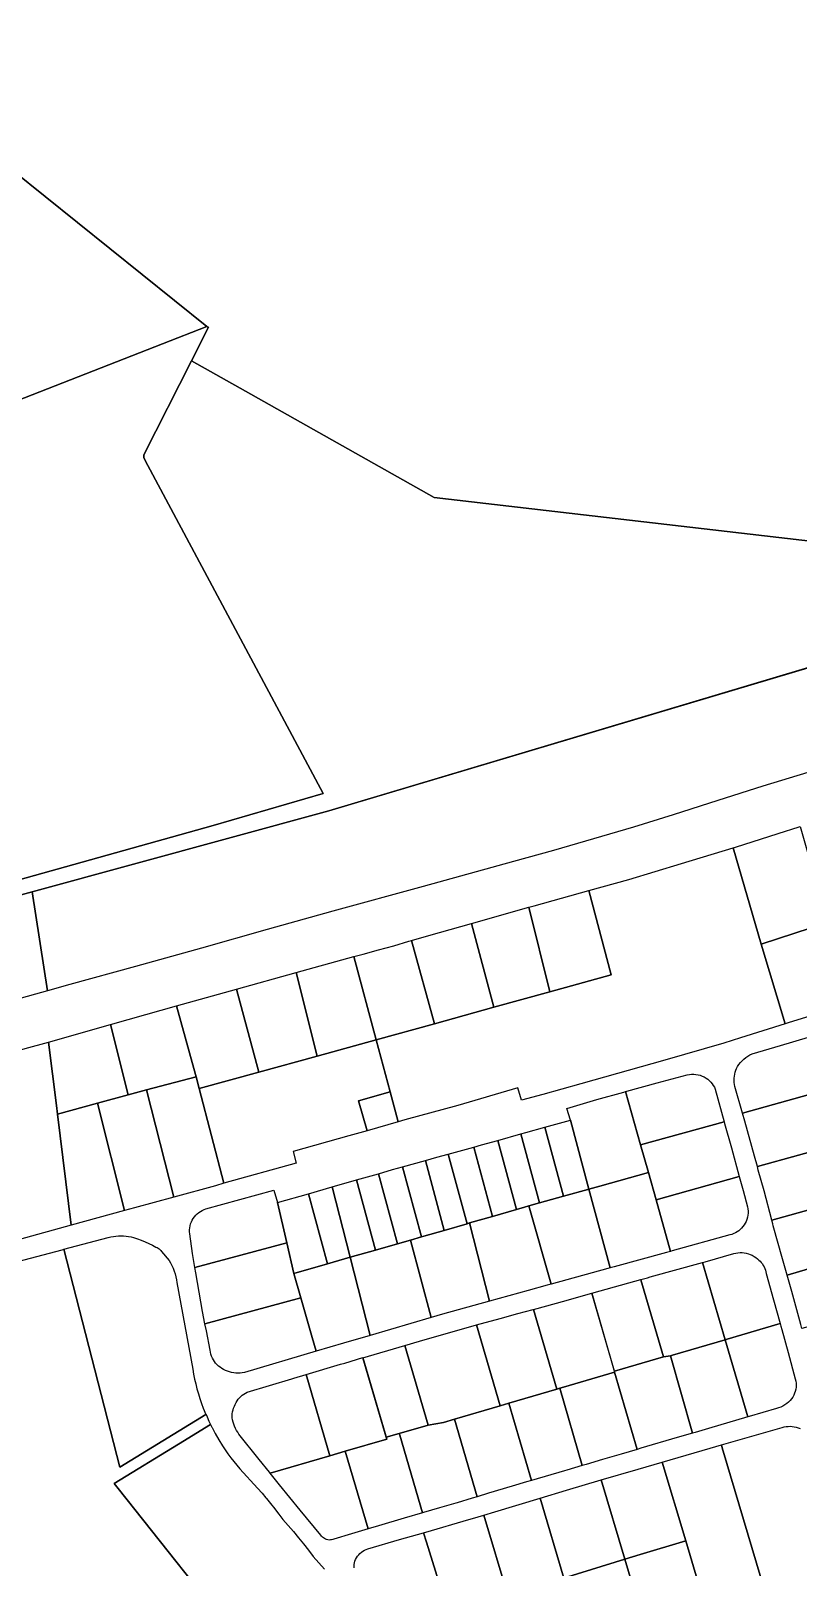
# Model space of a CAD drawing. Header units: metres. Extents: x 3 to 1005126, y 39 to 4383651.
# Drawn here: x 489110 to 489424, y 4357389 to 4358018 of the extents above; entities that cross this region are included whole.
import ezdxf

# ---------------------------------------------------------------- set-up
doc = ezdxf.new("R2010")
doc.units = ezdxf.units.M
doc.header["$MEASUREMENT"] = 0
doc.layers.add('TM_Llucmajor', color=7, linetype='Continuous')

msp = doc.modelspace()

# ---------------------------------------------------------------- linework, layer by layer
at = {"layer": 'TM_Llucmajor', "linetype": 'Continuous', "flags": 128}
for points in [[(489594.49, 4358020.4), (489607.33, 4358005.41), (489730.68, 4357861.25), (489727.95, 4357860.51), (489698.51, 4357849.36), (489579.26, 4357804.2), (489563.78, 4357799.57), (489550.99, 4357795.74), (489549.41, 4357795.27), (489549.35, 4357795.28), (489548.73, 4357795.35), (489545.3, 4357795.74), (489275.05, 4357827.04), (489197.9, 4357870.55), (489175.81, 4357883.06), (489182.69, 4357896.68), (489182.79, 4357896.87), (489182.56, 4357896.78), (489182.15, 4357897.06), (489182.15, 4357897.06), (489049.69, 4358003.49)], [(489049.69, 4358003.49), (489182.15, 4357897.06), (489163.9, 4357889.92), (488941.8, 4357803.06)], [(488941.8, 4357803.06), (489163.9, 4357889.92), (489182.15, 4357897.06), (489182.56, 4357896.78), (489182.79, 4357896.87), (489175.81, 4357883.06), (489156.32, 4357844.52), (489156.34, 4357843.49), (489156.91, 4357842.17), (489229.74, 4357705.96), (489184.67, 4357692.8), (489097.96, 4357668.55)], [(489434.82, 4357584.48), (489401.17, 4357575.07), (489401.17, 4357575.07), (489398.04, 4357586.01), (489397.88, 4357586.83), (489397.78, 4357587.66), (489397.75, 4357588.5), (489397.77, 4357589.34), (489397.85, 4357590.17), (489397.99, 4357591), (489398.18, 4357591.81), (489398.45, 4357592.61), (489398.77, 4357593.4), (489399.14, 4357594.15), (489399.71, 4357594.97), (489400.33, 4357595.77), (489401.02, 4357596.51), (489401.75, 4357597.21), (489402.54, 4357597.84), (489403.36, 4357598.45), (489404.22, 4357598.97), (489405.12, 4357599.43), (489416.77, 4357602.77), (489428.2, 4357606.22)], [(489086.58, 4357509.57), (489122.86, 4357519.2), (489123.63, 4357519.4), (489146.48, 4357430.15), (489181.7, 4357451.78), (489181.75, 4357451.67), (489182.18, 4357450.72), (489182.95, 4357449.04), (489183.62, 4357447.67), (489170.44, 4357439.58), (489144.19, 4357423.46), (489145.76, 4357421.49), (489196.74, 4357357.28)], [(489196.74, 4357357.28), (489145.76, 4357421.49), (489145.76, 4357421.49), (489144.19, 4357423.46), (489170.44, 4357439.58), (489183.62, 4357447.67), (489184.14, 4357446.6), (489184.22, 4357446.44), (489185.56, 4357443.89), (489186.97, 4357441.36), (489188.45, 4357438.87), (489189.55, 4357437.24), (489190.67, 4357435.63), (489191.86, 4357434.06), (489193.07, 4357432.52), (489194.35, 4357431.02), (489195.65, 4357429.53), (489202.87, 4357421.57), (489204.67, 4357419.49), (489206.18, 4357417.67), (489206.43, 4357417.37), (489208.17, 4357415.24), (489209.87, 4357413.1), (489211.41, 4357411.11), (489211.56, 4357410.92), (489213.22, 4357408.72), (489215.36, 4357406.27), (489217.47, 4357403.8), (489219.57, 4357401.29), (489221.62, 4357398.76), (489223.65, 4357396.2), (489225.63, 4357393.62), (489227.92, 4357391.04), (489230.15, 4357388.44)], [(489410.38, 4357379.45), (489392.9, 4357438.06), (489392.54, 4357439.29), (489417.38, 4357446.39), (489418.18, 4357446.62), (489419.01, 4357446.77), (489419.84, 4357446.85), (489420.68, 4357446.89), (489421.51, 4357446.84), (489422.34, 4357446.72), (489423.16, 4357446.54), (489423.96, 4357446.29), (489424.74, 4357445.98)], [(489242.42, 4357388.94), (489242.37, 4357389.64), (489242.4, 4357390.34), (489242.47, 4357391.06), (489242.62, 4357391.74), (489242.93, 4357392.44), (489243.3, 4357393.1), (489243.72, 4357393.72), (489244.2, 4357394.3), (489244.73, 4357394.84), (489245.3, 4357395.34), (489245.92, 4357395.79), (489246.56, 4357396.17), (489247.25, 4357396.5), (489247.95, 4357396.77), (489260.96, 4357400.5), (489270.68, 4357403.32), (489271.87, 4357399.53), (489281.23, 4357369.54)]]:
    msp.add_lwpolyline(points, dxfattribs=at)
for points in [[(489197.9, 4357870.55), (489275.05, 4357827.04), (489545.3, 4357795.74), (489548.73, 4357795.35), (489549.35, 4357795.28), (489549.41, 4357795.27), (489550.99, 4357795.74), (489551.48, 4357795.89), (489551.9, 4357794.45), (489231.99, 4357698.77), (489110.6, 4357665.63), (489099.22, 4357662.52), (489098.12, 4357667.8), (489097.96, 4357668.55), (489184.67, 4357692.8), (489229.74, 4357705.96), (489156.91, 4357842.17), (489156.34, 4357843.49), (489156.32, 4357844.52), (489175.81, 4357883.06), (489197.9, 4357870.55)], [(489441.68, 4357718.8), (489427.91, 4357714.58), (489409.51, 4357708.86), (489391.15, 4357703.04), (489372.81, 4357697.15), (489356.55, 4357692.2), (489340.25, 4357687.36), (489323.92, 4357682.65), (489307.55, 4357678.04), (489270.61, 4357667.88), (489233.67, 4357657.77), (489206.77, 4357650.21), (489179.87, 4357642.67), (489152.96, 4357635.16), (489126.03, 4357627.69), (489116.85, 4357625.13), (489110.6, 4357665.63), (489231.99, 4357698.77), (489429.42, 4357757.82), (489429.64, 4357757.11), (489441.63, 4357718.95), (489441.68, 4357718.8)], [(489408.86, 4357644.2), (489397.33, 4357683.7), (489397.76, 4357683.83), (489398.32, 4357684.01), (489419.25, 4357690.6), (489420.93, 4357691.14), (489424.84, 4357692.4), (489435.95, 4357653.18), (489408.86, 4357644.2)], [(489257.1, 4357583.76), (489251.36, 4357605.11), (489275.15, 4357611.67), (489299.53, 4357618.41), (489322.41, 4357624.72), (489347.5, 4357631.65), (489338.29, 4357666.21), (489354.63, 4357670.79), (489376.22, 4357677.23), (489397.33, 4357683.7), (489408.86, 4357644.2), (489418.66, 4357611.63), (489400.4, 4357605.9), (489393.5, 4357603.7), (489369.4, 4357596.74), (489335.01, 4357587.13), (489319.52, 4357582.74), (489310.85, 4357580.38), (489309.31, 4357585.41), (489284.8, 4357578.26), (489263.05, 4357572.29), (489260.39, 4357571.53), (489257.1, 4357583.76)], [(489116.85, 4357625.13), (489087.83, 4357617.06), (489067.67, 4357611.46), (489061.74, 4357652.29), (489110.6, 4357665.63), (489116.85, 4357625.13)], [(489313.76, 4357659.34), (489315.94, 4357659.95), (489338.29, 4357666.21), (489347.5, 4357631.65), (489322.41, 4357624.72), (489313.76, 4357659.34)], [(489299.53, 4357618.41), (489290.4, 4357652.77), (489313.76, 4357659.34), (489322.41, 4357624.72), (489299.53, 4357618.41)], [(489275.15, 4357611.67), (489265.83, 4357645.73), (489271.01, 4357647.22), (489277.23, 4357649.07), (489290.4, 4357652.77), (489299.53, 4357618.41), (489275.15, 4357611.67)], [(489418.66, 4357611.63), (489408.86, 4357644.2), (489435.95, 4357653.18), (489445.38, 4357619.91), (489443.81, 4357619.43), (489420.24, 4357612.13), (489419.43, 4357611.87), (489418.66, 4357611.63)], [(489242.21, 4357639.17), (489246.02, 4357640.17), (489252.28, 4357641.88), (489258.54, 4357643.63), (489264.77, 4357645.42), (489265.83, 4357645.73), (489275.15, 4357611.67), (489251.36, 4357605.11), (489242.21, 4357639.17)], [(489227.23, 4357598.45), (489218.57, 4357632.61), (489239.76, 4357638.51), (489242.21, 4357639.17), (489251.36, 4357605.11), (489227.23, 4357598.45)], [(489203.39, 4357591.86), (489194.26, 4357625.82), (489218.57, 4357632.61), (489227.23, 4357598.45), (489203.39, 4357591.86)], [(489177.66, 4357590.01), (489176.73, 4357593.38), (489169.68, 4357618.96), (489194.26, 4357625.82), (489203.39, 4357591.86), (489179, 4357585.13), (489177.66, 4357590.01)], [(489142.74, 4357611.38), (489157.19, 4357615.47), (489169.68, 4357618.96), (489176.73, 4357593.38), (489177.66, 4357590.01), (489157.45, 4357584.56), (489149.95, 4357582.54), (489142.74, 4357611.38)], [(489120.98, 4357574.73), (489120.55, 4357578.24), (489117.34, 4357604.19), (489142.74, 4357611.38), (489149.95, 4357582.54), (489137.42, 4357579.16), (489120.98, 4357574.73)], [(489077.09, 4357536), (489069.55, 4357590.61), (489088.33, 4357595.9), (489107.85, 4357601.5), (489117.34, 4357604.19), (489120.55, 4357578.24), (489120.98, 4357574.73), (489126.61, 4357529.2), (489081.76, 4357516.76), (489079.82, 4357516.22), (489068.76, 4357513.14), (489064.27, 4357532.53), (489077.09, 4357536)], [(489189.1, 4357546.36), (489179, 4357585.13), (489203.39, 4357591.86), (489227.23, 4357598.45), (489251.36, 4357605.11), (489257.1, 4357583.76), (489244.1, 4357580.15), (489247.64, 4357567.91), (489240.22, 4357565.8), (489217.37, 4357559.43), (489218.69, 4357554.57), (489189.1, 4357546.36)], [(489359.49, 4357562.17), (489353.35, 4357583.94), (489353.94, 4357584.11), (489366.27, 4357587.5), (489378.62, 4357590.81), (489379.5, 4357590.96), (489380.38, 4357591.04), (489381.28, 4357591.04), (489382.17, 4357590.96), (489383.04, 4357590.81), (489383.9, 4357590.58), (489384.74, 4357590.27), (489385.55, 4357589.9), (489386.28, 4357589.46), (489386.97, 4357588.96), (489387.61, 4357588.4), (489388.21, 4357587.79), (489388.76, 4357587.15), (489389.25, 4357586.44), (489389.69, 4357585.72), (489390.05, 4357584.94), (489393.72, 4357571.51), (489359.49, 4357562.17)], [(489168.53, 4357540.74), (489157.45, 4357584.56), (489177.66, 4357590.01), (489179, 4357585.13), (489189.1, 4357546.36), (489185.59, 4357545.39), (489168.53, 4357540.74)], [(489126.61, 4357529.2), (489120.98, 4357574.73), (489137.42, 4357579.16), (489148.4, 4357535.24), (489126.61, 4357529.2)], [(489148.4, 4357535.24), (489137.42, 4357579.16), (489149.95, 4357582.54), (489157.45, 4357584.56), (489168.53, 4357540.74), (489152.45, 4357536.36), (489148.4, 4357535.24)], [(489247.64, 4357567.91), (489244.1, 4357580.15), (489257.1, 4357583.76), (489260.39, 4357571.53), (489247.64, 4357567.91)], [(489330.78, 4357572.21), (489329.37, 4357577.02), (489341.63, 4357580.61), (489352.61, 4357583.72), (489353.35, 4357583.94), (489359.49, 4357562.17), (489362.71, 4357550.74), (489342.84, 4357545.26), (489338.39, 4357544.02), (489330.78, 4357572.21)], [(489407.26, 4357553.2), (489406.08, 4357557.52), (489402.12, 4357571.74), (489401.17, 4357575.07), (489434.82, 4357584.48), (489440.88, 4357562.57), (489407.26, 4357553.2)], [(489327.91, 4357541.08), (489320.29, 4357569.3), (489330.78, 4357572.21), (489338.39, 4357544.02), (489337.94, 4357543.88), (489327.91, 4357541.08)], [(489308.73, 4357535.69), (489301.1, 4357563.95), (489310.56, 4357566.59), (489318.18, 4357538.36), (489313.73, 4357537.12), (489311.98, 4357536.63), (489308.73, 4357535.69)], [(489310.56, 4357566.59), (489312.6, 4357567.16), (489320.29, 4357569.3), (489327.91, 4357541.08), (489318.18, 4357538.36), (489310.56, 4357566.59)], [(489362.71, 4357550.74), (489359.49, 4357562.17), (489393.72, 4357571.51), (489393.89, 4357570.89), (489396.65, 4357560.84), (489399.86, 4357549.12), (489365.86, 4357539.54), (489362.71, 4357550.74)], [(489288.55, 4357529.83), (489280.85, 4357558.32), (489291.24, 4357561.21), (489298.9, 4357532.83), (489289.57, 4357530.13), (489288.55, 4357529.83)], [(489298.9, 4357532.83), (489291.24, 4357561.21), (489294.42, 4357562.09), (489301.1, 4357563.95), (489308.73, 4357535.69), (489298.9, 4357532.83)], [(489413.18, 4357531.25), (489409.99, 4357543.25), (489407.66, 4357551.74), (489407.26, 4357553.2), (489440.88, 4357562.57), (489446.95, 4357540.65), (489413.18, 4357531.25)], [(489269.86, 4357524.43), (489262.12, 4357553.1), (489271.47, 4357555.71), (489279.19, 4357527.11), (489270.87, 4357524.7), (489269.86, 4357524.43)], [(489279.19, 4357527.11), (489271.47, 4357555.71), (489276.23, 4357557.03), (489280.85, 4357558.32), (489288.55, 4357529.83), (489279.19, 4357527.11)], [(489240.68, 4357516.07), (489233.32, 4357544.88), (489243.35, 4357547.76), (489251.1, 4357519.05), (489240.68, 4357516.07)], [(489243.35, 4357547.76), (489252.27, 4357550.31), (489260.03, 4357521.61), (489251.1, 4357519.05), (489243.35, 4357547.76)], [(489252.27, 4357550.31), (489258.05, 4357551.97), (489262.12, 4357553.1), (489269.86, 4357524.43), (489265.39, 4357523.15), (489260.03, 4357521.61), (489252.27, 4357550.31)], [(489347.09, 4357511.79), (489338.39, 4357544.02), (489342.84, 4357545.26), (489362.71, 4357550.74), (489365.86, 4357539.54), (489371.79, 4357518.5), (489370.04, 4357518.03), (489348.69, 4357512.23), (489347.09, 4357511.79)], [(489371.79, 4357518.5), (489365.86, 4357539.54), (489399.86, 4357549.12), (489401.41, 4357543.36), (489403.22, 4357536.73), (489403.37, 4357535.88), (489403.44, 4357535.02), (489403.44, 4357534.16), (489403.35, 4357533.29), (489403.18, 4357532.44), (489402.94, 4357531.61), (489402.64, 4357530.79), (489402.24, 4357530.03), (489401.83, 4357529.33), (489401.36, 4357528.69), (489400.83, 4357528.07), (489400.27, 4357527.5), (489399.66, 4357526.98), (489399.01, 4357526.53), (489398.31, 4357526.12), (489397.58, 4357525.77), (489396.83, 4357525.47), (489396.07, 4357525.25), (489372.4, 4357518.67), (489371.79, 4357518.5)], [(489177.21, 4357511.93), (489176.27, 4357517.7), (489175.07, 4357525.69), (489175, 4357526.5), (489175, 4357527.33), (489175.09, 4357528.16), (489175.25, 4357528.97), (489175.46, 4357529.77), (489175.75, 4357530.54), (489176.1, 4357531.29), (489176.53, 4357532), (489177, 4357532.67), (489177.55, 4357533.3), (489178.15, 4357533.89), (489178.77, 4357534.4), (489179.46, 4357534.87), (489180.19, 4357535.27), (489180.95, 4357535.62), (489181.72, 4357535.89), (489209.45, 4357543.49), (489210.95, 4357538.47), (489214.77, 4357521.97), (489177.21, 4357511.93)], [(489210.95, 4357538.47), (489223.7, 4357542.12), (489231.45, 4357513.42), (489217.67, 4357509.47), (489214.77, 4357521.97), (489210.95, 4357538.47)], [(489231.45, 4357513.42), (489223.7, 4357542.12), (489233.32, 4357544.88), (489240.68, 4357516.07), (489231.45, 4357513.42)], [(489322.95, 4357505.12), (489313.73, 4357537.12), (489318.18, 4357538.36), (489327.91, 4357541.08), (489337.94, 4357543.88), (489338.39, 4357544.02), (489347.09, 4357511.79), (489346.12, 4357511.52), (489322.95, 4357505.12)], [(489419.46, 4357508.82), (489417.6, 4357515.49), (489413.8, 4357528.94), (489413.58, 4357529.75), (489413.18, 4357531.25), (489446.95, 4357540.65), (489453.01, 4357518.74), (489419.46, 4357508.82)], [(489297.67, 4357498.16), (489289.57, 4357530.13), (489298.9, 4357532.83), (489308.73, 4357535.69), (489311.98, 4357536.63), (489313.73, 4357537.12), (489322.95, 4357505.12), (489321.28, 4357504.66), (489313.56, 4357502.53), (489297.67, 4357498.16)], [(489273.78, 4357491.49), (489265.39, 4357523.15), (489269.86, 4357524.43), (489270.87, 4357524.7), (489279.19, 4357527.11), (489288.55, 4357529.83), (489289.57, 4357530.13), (489297.67, 4357498.16), (489278.42, 4357492.86), (489273.78, 4357491.49)], [(489181.7, 4357451.78), (489146.48, 4357430.15), (489123.63, 4357519.4), (489141.79, 4357524.22), (489142.8, 4357524.44), (489143.85, 4357524.64), (489144.87, 4357524.77), (489145.92, 4357524.84), (489146.96, 4357524.87), (489148.02, 4357524.83), (489149.05, 4357524.74), (489150.09, 4357524.59), (489151.12, 4357524.39), (489152.13, 4357524.12), (489153.72, 4357523.62), (489155.26, 4357523.04), (489156.8, 4357522.43), (489158.32, 4357521.76), (489159.82, 4357521.04), (489161.29, 4357520.29), (489161.75, 4357520.07), (489162.17, 4357519.82), (489162.57, 4357519.52), (489162.95, 4357519.17), (489163.3, 4357518.8), (489163.6, 4357518.4), (489166.67, 4357514.83), (489167.27, 4357513.77), (489167.8, 4357512.69), (489168.29, 4357511.57), (489168.72, 4357510.44), (489169.09, 4357509.29), (489169.39, 4357508.12), (489169.65, 4357506.92), (489169.82, 4357505.72), (489173.12, 4357488.02), (489176.3, 4357470.3), (489176.66, 4357468.26), (489177.07, 4357466.24), (489177.55, 4357464.22), (489178.06, 4357462.22), (489178.62, 4357460.22), (489179.25, 4357458.24), (489179.9, 4357456.27), (489180.62, 4357454.33), (489181.7, 4357451.78)], [(489181.32, 4357488.89), (489180.37, 4357493.84), (489178.93, 4357501.77), (489177.57, 4357509.73), (489177.21, 4357511.93), (489214.77, 4357521.97), (489217.67, 4357509.47), (489220.52, 4357499.45), (489181.32, 4357488.89)], [(489248.84, 4357484.13), (489240.68, 4357516.07), (489251.1, 4357519.05), (489260.03, 4357521.61), (489265.39, 4357523.15), (489273.78, 4357491.49), (489248.84, 4357484.13)], [(489220.52, 4357499.45), (489217.67, 4357509.47), (489231.45, 4357513.42), (489240.68, 4357516.07), (489248.84, 4357484.13), (489237.95, 4357480.92), (489226.79, 4357477.63), (489225.15, 4357483.24), (489220.52, 4357499.45)], [(489394.13, 4357482.36), (489384.83, 4357514), (489385.88, 4357514.29), (489397.63, 4357517.57), (489398.46, 4357517.78), (489399.32, 4357517.94), (489400.18, 4357518.02), (489401.04, 4357518.02), (489401.9, 4357517.94), (489402.75, 4357517.78), (489403.58, 4357517.56), (489404.38, 4357517.25), (489405.17, 4357516.89), (489405.92, 4357516.45), (489406.62, 4357515.95), (489407.28, 4357515.39), (489407.85, 4357514.94), (489408.38, 4357514.46), (489408.86, 4357513.94), (489409.31, 4357513.37), (489409.7, 4357512.77), (489410.04, 4357512.13), (489410.33, 4357511.47), (489410.56, 4357510.81), (489410.74, 4357510.11), (489410.86, 4357509.39), (489413.88, 4357498.64), (489416.57, 4357488.96), (489394.9, 4357482.59), (489394.13, 4357482.36)], [(489425.52, 4357486.88), (489425.07, 4357488.54), (489421.35, 4357502.02), (489419.46, 4357508.82), (489453.01, 4357518.74), (489459.25, 4357496.22), (489425.52, 4357486.88)], [(489362.29, 4357507.72), (489363.37, 4357508.02), (489384.83, 4357514), (489394.13, 4357482.36), (489372.58, 4357476.03), (489371.68, 4357475.76), (489368.84, 4357475.33), (489359.58, 4357506.82), (489359.54, 4357506.95), (489362.29, 4357507.72)], [(489359.58, 4357506.82), (489368.84, 4357475.33), (489348.77, 4357469.51), (489339.5, 4357501.35), (489354.76, 4357505.62), (489359.54, 4357506.95), (489359.58, 4357506.82)], [(489226.79, 4357477.63), (489197.45, 4357468.97), (489196.59, 4357468.79), (489195.72, 4357468.67), (489194.83, 4357468.62), (489193.95, 4357468.64), (489193.07, 4357468.74), (489192.22, 4357468.9), (489191.36, 4357469.13), (489190.53, 4357469.43), (489189.72, 4357469.79), (489188.95, 4357470.22), (489188.22, 4357470.6), (489187.52, 4357471.04), (489186.87, 4357471.56), (489186.26, 4357472.12), (489185.7, 4357472.74), (489185.2, 4357473.4), (489184.75, 4357474.09), (489184.36, 4357474.83), (489184.05, 4357475.59), (489183.79, 4357476.39), (489183.6, 4357477.19), (489183.47, 4357478.02), (489181.89, 4357485.92), (489181.32, 4357488.89), (489220.52, 4357499.45), (489225.15, 4357483.24), (489226.79, 4357477.63)], [(489325.27, 4357462.12), (489315.67, 4357494.77), (489329.11, 4357498.45), (489332.27, 4357499.33), (489339.5, 4357501.35), (489348.9, 4357469.07), (489327.96, 4357462.91), (489326.5, 4357462.48), (489325.27, 4357462.12)], [(489302.06, 4357455.3), (489292.33, 4357488.4), (489302.09, 4357491.07), (489309.35, 4357493.05), (489315.6, 4357494.75), (489315.67, 4357494.77), (489325.27, 4357462.12), (489305.65, 4357456.35), (489302.06, 4357455.3)], [(489292.33, 4357488.4), (489302.06, 4357455.3), (489283.34, 4357449.79), (489278.85, 4357448.47), (489272.58, 4357447.43), (489263.02, 4357479.96), (489269.09, 4357481.7), (489292.33, 4357488.4)], [(489403.42, 4357450.74), (489394.13, 4357482.36), (489394.9, 4357482.59), (489416.57, 4357488.96), (489416.88, 4357487.85), (489417.26, 4357486.47), (489419.85, 4357477.07), (489422.78, 4357466.27), (489422.98, 4357465.44), (489423.08, 4357464.59), (489423.14, 4357463.74), (489423.08, 4357462.89), (489422.97, 4357462.04), (489422.78, 4357461.21), (489422.51, 4357460.4), (489422.18, 4357459.62), (489421.77, 4357458.87), (489421.3, 4357458.15), (489420.68, 4357457.46), (489420.01, 4357456.79), (489419.28, 4357456.19), (489418.52, 4357455.65), (489417.71, 4357455.17), (489416.86, 4357454.75), (489415.98, 4357454.43), (489415.08, 4357454.15), (489403.91, 4357450.88), (489403.42, 4357450.74)], [(489263.02, 4357479.96), (489272.58, 4357447.43), (489260.8, 4357444.02), (489255.42, 4357442.45), (489245.86, 4357474.96), (489263.02, 4357479.96)], [(489380.74, 4357444.09), (489371.68, 4357475.76), (489372.58, 4357476.03), (489394.13, 4357482.36), (489403.42, 4357450.74), (489387.33, 4357446.02), (489381.87, 4357444.42), (489380.74, 4357444.09)], [(489232.44, 4357434.83), (489222.67, 4357468.06), (489236.82, 4357472.32), (489238.48, 4357472.81), (489245.84, 4357475.01), (489255.65, 4357441.65), (489238.72, 4357436.68), (489232.44, 4357434.83)], [(489371.68, 4357475.76), (489380.74, 4357444.09), (489374.47, 4357442.26), (489359.57, 4357437.9), (489358.1, 4357437.47), (489348.9, 4357469.07), (489348.77, 4357469.51), (489368.84, 4357475.33), (489371.68, 4357475.76)], [(489208.03, 4357427.66), (489207.7, 4357428.07), (489203.5, 4357433.27), (489195.23, 4357443.72), (489194.72, 4357444.47), (489194.26, 4357445.24), (489193.85, 4357446.06), (489193.46, 4357446.89), (489193.13, 4357447.74), (489192.85, 4357448.6), (489192.59, 4357449.49), (489192.4, 4357450.37), (489192.42, 4357451.19), (489192.5, 4357452), (489192.63, 4357452.8), (489192.8, 4357453.6), (489193.05, 4357454.39), (489193.35, 4357455.14), (489193.67, 4357455.89), (489194.06, 4357456.62), (489194.49, 4357457.3), (489194.96, 4357457.97), (489195.45, 4357458.57), (489195.99, 4357459.13), (489196.59, 4357459.64), (489197.22, 4357460.09), (489197.89, 4357460.49), (489198.6, 4357460.82), (489216.91, 4357466.33), (489217.7, 4357466.57), (489222.67, 4357468.06), (489232.44, 4357434.83), (489208.03, 4357427.66)], [(489335.55, 4357430.81), (489326.5, 4357462.48), (489327.96, 4357462.91), (489348.9, 4357469.07), (489358.1, 4357437.47), (489351.56, 4357435.54), (489343.98, 4357433.31), (489337.25, 4357431.32), (489335.55, 4357430.81)], [(489314.94, 4357424.73), (489305.65, 4357456.35), (489325.27, 4357462.12), (489326.5, 4357462.48), (489335.55, 4357430.81), (489329.32, 4357428.97), (489328.41, 4357428.7), (489314.94, 4357424.73)], [(489292.66, 4357418.07), (489283.34, 4357449.79), (489302.06, 4357455.3), (489305.65, 4357456.35), (489314.94, 4357424.73), (489312.84, 4357424.11), (489307, 4357422.38), (489297.26, 4357419.5), (489292.66, 4357418.07)], [(489278.85, 4357448.47), (489283.34, 4357449.79), (489292.66, 4357418.07), (489290.63, 4357417.44), (489284.48, 4357415.59), (489283.97, 4357415.44), (489277.32, 4357413.5), (489270.65, 4357411.59), (489270.36, 4357411.5), (489261.03, 4357443.23), (489260.8, 4357444.02), (489272.58, 4357447.43), (489278.85, 4357448.47)], [(489255.65, 4357441.65), (489255.42, 4357442.45), (489260.8, 4357444.02), (489261.03, 4357443.23), (489270.36, 4357411.5), (489262.83, 4357409.29), (489252.35, 4357406.22), (489248.05, 4357404.94), (489238.72, 4357436.68), (489255.65, 4357441.65)], [(489248.05, 4357404.94), (489241.27, 4357402.92), (489234.07, 4357400.77), (489233.6, 4357400.57), (489233.12, 4357400.44), (489232.62, 4357400.37), (489232.1, 4357400.36), (489231.6, 4357400.42), (489231.1, 4357400.52), (489230.63, 4357400.69), (489230.17, 4357400.92), (489229.76, 4357401.2), (489229.37, 4357401.54), (489229.03, 4357401.92), (489228.75, 4357402.33), (489220.26, 4357412.59), (489211.85, 4357422.92), (489208.03, 4357427.66), (489232.44, 4357434.83), (489238.72, 4357436.68), (489248.05, 4357404.94)], [(489377.97, 4357400.01), (489368.35, 4357432.27), (489387.96, 4357437.98), (489392.54, 4357439.29), (489392.9, 4357438.06), (489410.38, 4357379.45), (489411.29, 4357376.68), (489400.78, 4357373.37), (489387.19, 4357369.09), (489377.97, 4357400.01)], [(489353.05, 4357392.58), (489343.41, 4357424.93), (489358.57, 4357429.42), (489368.35, 4357432.27), (489377.97, 4357400.01), (489359.28, 4357394.39), (489353.05, 4357392.58)], [(489328.15, 4357384.77), (489318.4, 4357417.46), (489329.23, 4357420.73), (489343.41, 4357424.93), (489353.05, 4357392.58), (489329.75, 4357385.3), (489328.15, 4357384.77)], [(489305.33, 4357377.28), (489295.39, 4357410.54), (489299.93, 4357411.89), (489318.4, 4357417.46), (489328.15, 4357384.77), (489308.69, 4357378.37), (489305.33, 4357377.28)], [(489293.06, 4357409.86), (489295.39, 4357410.54), (489305.33, 4357377.28), (489303, 4357376.53), (489281.45, 4357369.59), (489281.23, 4357369.54), (489271.87, 4357399.53), (489270.68, 4357403.32), (489273.95, 4357404.27), (489286.95, 4357408.06), (489293.06, 4357409.86)], [(489362.4, 4357361.26), (489353.05, 4357392.58), (489359.28, 4357394.39), (489377.97, 4357400.01), (489387.19, 4357369.09), (489383.85, 4357368.04), (489366.92, 4357362.7), (489362.4, 4357361.26)], [(489337.53, 4357353.33), (489328.15, 4357384.77), (489329.75, 4357385.3), (489353.05, 4357392.58), (489362.4, 4357361.26), (489341.88, 4357354.7), (489337.53, 4357353.33)]]:
    msp.add_lwpolyline(points, close=True, dxfattribs=at)

doc.saveas('drawing.dxf')
